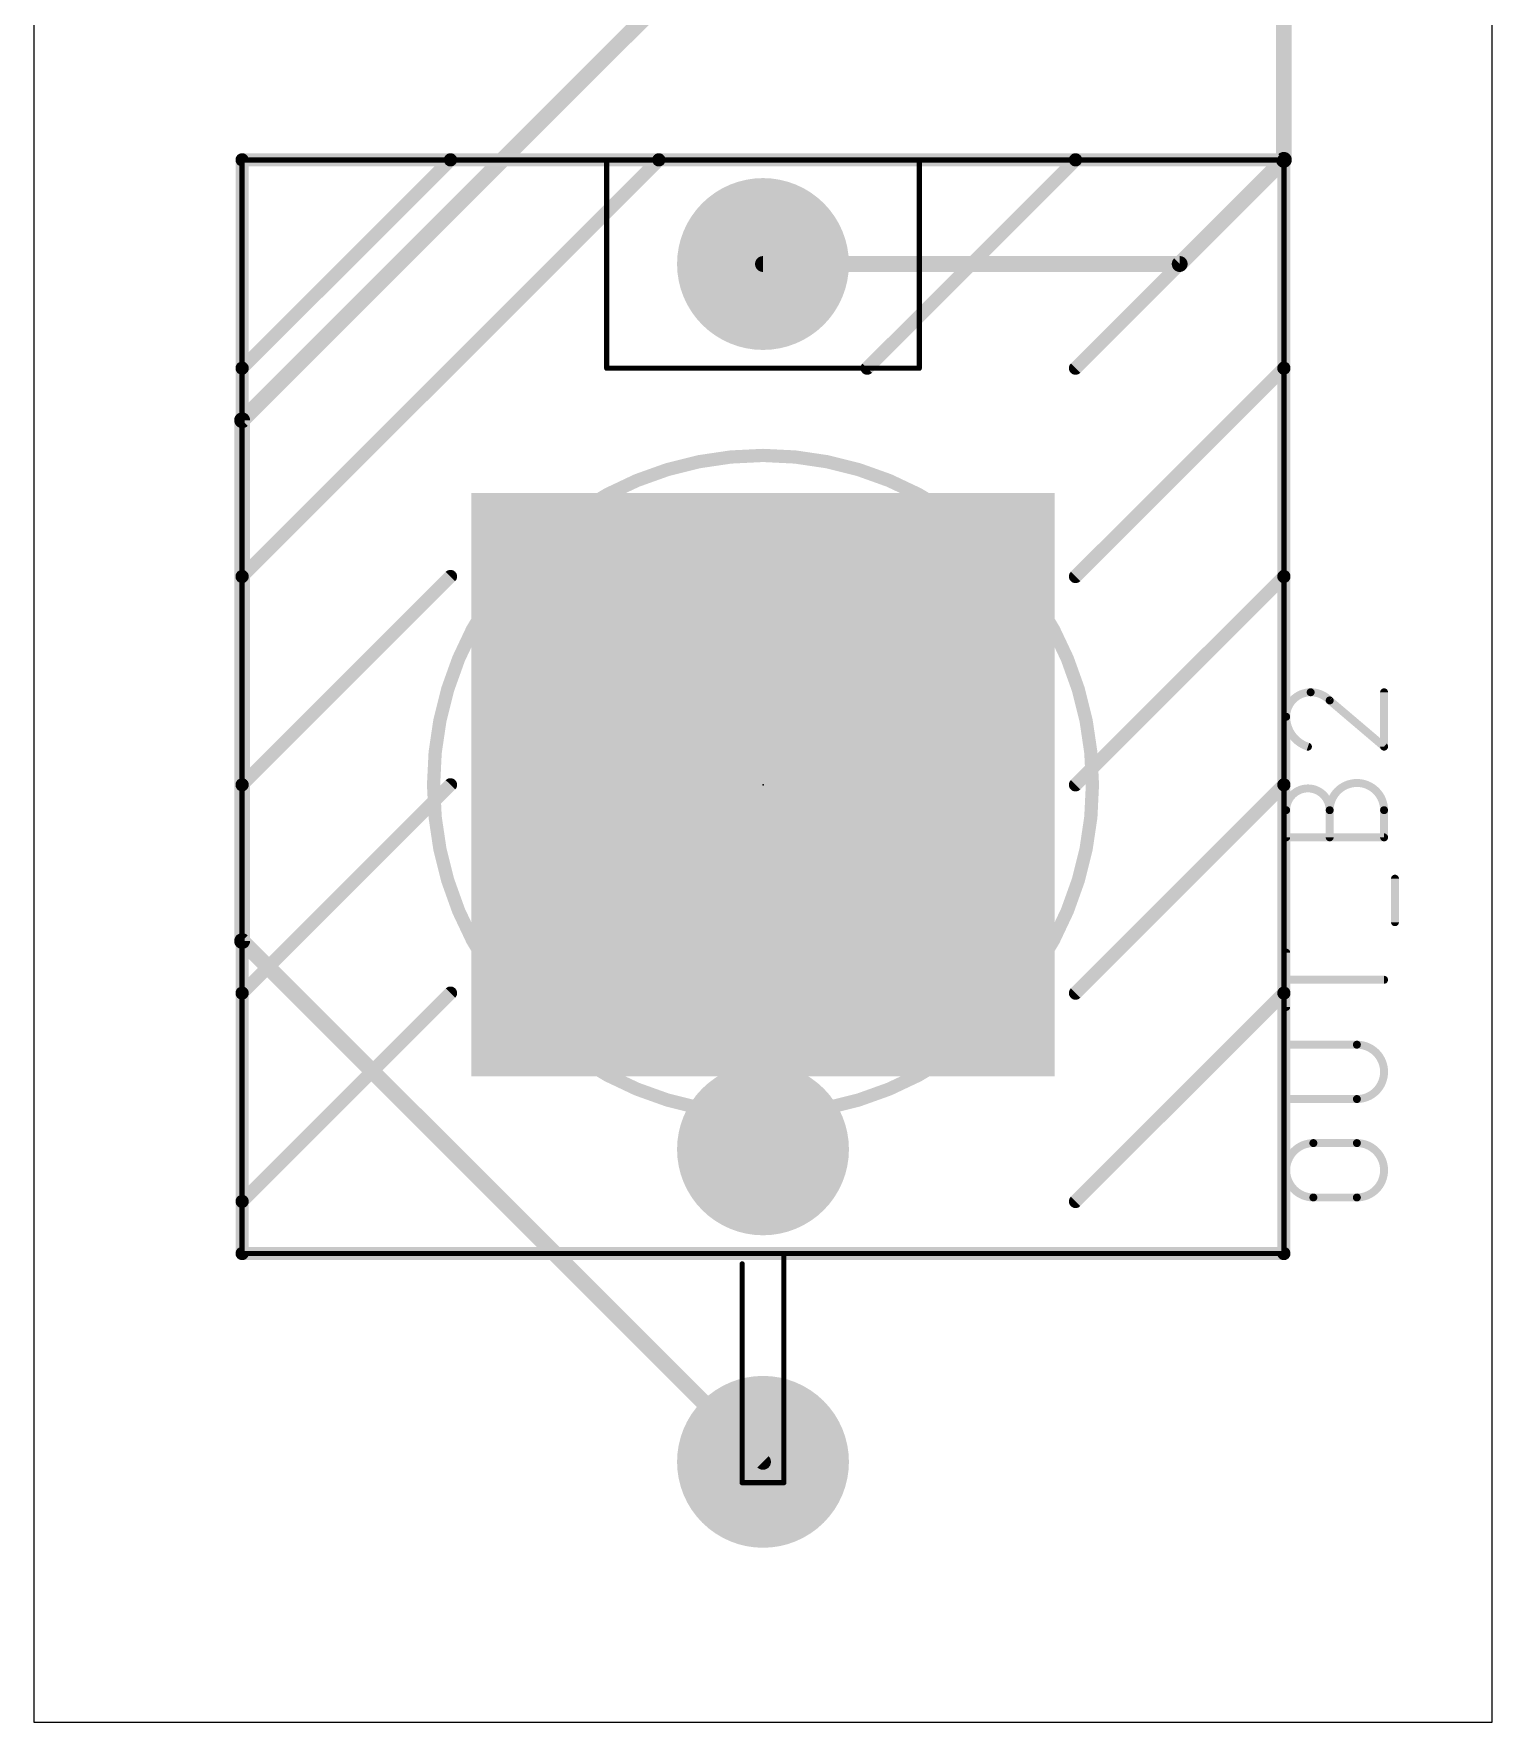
# Model space of a CAD drawing. Extents: x 0 to 14, y 0 to 99.
# Drawn here: x 0 to 14, y 0 to 16.21 of the extents above; entities that cross this region are included whole.
import ezdxf

# ---------------------------------------------------------------- set-up
doc = ezdxf.new("R2010")
doc.units = 0
for name, color, linetype in [('1', 12, 'CONTINUOUS'), ('16', 132, 'CONTINUOUS'), ('17', 110, 'CONTINUOUS'), ('20', 31, 'CONTINUOUS'), ('21', 253, 'CONTINUOUS'), ('23', 53, 'CONTINUOUS'), ('41', 12, 'CONTINUOUS'), ('51', 253, 'CONTINUOUS')]:
    doc.layers.add(name, color=color, linetype=linetype)

# ---------------------------------------------------------------- blocks, each defined once
blk = doc.blocks.new('RECT')
blk.add_solid([(-0.5, -0.5), (0.5, -0.5), (-0.5, 0.5), (0.5, 0.5)])
blk = doc.blocks.new('ROUNDP')
at = {"const_width": 0.5}
blk.add_lwpolyline([(0, -0.25, 1), (0, 0.25, 1), (0, -0.25)], format="xyb", dxfattribs=at)

msp = doc.modelspace()

# ---------------------------------------------------------------- linework, layer by layer
at = {"layer": '1', "const_width": 0.1524}
for points in [[(12, 15), (12, 28)], [(11, 14), (12, 15)], [(7, 14), (11, 14)]]:
    msp.add_lwpolyline(points, dxfattribs=at)
at = {"layer": '1', "const_width": 0.0762}
for points in [[(12.0269, 14.9731, 1), (11.9731, 15.0269)], [(11.9619, 15, 1), (12.0381, 15)], [(7, 14.0381, 1), (7, 13.9619)], [(10.9731, 14.0269, 1), (11.0269, 13.9731)], [(11, 13.9619, 1), (11, 14.0381)]]:
    msp.add_lwpolyline(points, format="xyb", dxfattribs=at)
at = {"layer": '16', "const_width": 0.1524}
for points in [[(7, 17.5), (2, 12.5)], [(2, 12.5), (2, 7.5)], [(2, 7.5), (7, 2.5)]]:
    msp.add_lwpolyline(points, dxfattribs=at)
at = {"layer": '16', "const_width": 0.0762}
for points in [[(2.0381, 12.5, 1), (1.9619, 12.5)], [(1.9731, 12.5269, 1), (2.0269, 12.4731)], [(1.9619, 7.5, 1), (2.0381, 7.5)], [(2.0269, 7.5269, 1), (1.9731, 7.4731)], [(6.9731, 2.4731, 1), (7.0269, 2.5269)]]:
    msp.add_lwpolyline(points, format="xyb", dxfattribs=at)
at = {"layer": '20'}
for p, q in [((0, 99), (0, 0)), ((14, 0), (14, 99)), ((0, 0), (14, 0))]:
    msp.add_line(p, q, dxfattribs=at)
at = {"layer": '21'}
for points, const_width in [([(2, 15.0318, 1), (2, 14.9682)], 0.0635), ([(2.0318, 15, 1), (1.9683, 15)], 0.0635), ([(4, 15.0318, 1), (4, 14.9682)], 0.0635), ([(4.0225, 14.9775, 1), (3.9775, 15.0225)], 0.0635), ([(4, 14.9682, 1), (4, 15.0318)], 0.0635), ([(6, 15.0318, 1), (6, 14.9682)], 0.0635), ([(6.0225, 14.9775, 1), (5.9775, 15.0225)], 0.0635), ([(6, 14.9682, 1), (6, 15.0318)], 0.0635), ([(10, 15.0318, 1), (10, 14.9682)], 0.0635), ([(10.0225, 14.9775, 1), (9.9775, 15.0225)], 0.0635), ([(10, 14.9682, 1), (10, 15.0318)], 0.0635), ([(12.0318, 15, 1), (11.9682, 15)], 0.0635), ([(12.0225, 14.9775, 1), (11.9775, 15.0225)], 0.0635), ([(12, 14.9682, 1), (12, 15.0318)], 0.0635), ([(1.9775, 13.0225, 1), (2.0225, 12.9775)], 0.0635), ([(2.0318, 13, 1), (1.9683, 13)], 0.0635), ([(1.9683, 13, 1), (2.0318, 13)], 0.0635), ([(7.9775, 13.0225, 1), (8.0225, 12.9775)], 0.0635), ([(9.9775, 13.0225, 1), (10.0225, 12.9775)], 0.0635), ([(12.0318, 13, 1), (11.9682, 13)], 0.0635), ([(11.9682, 13, 1), (12.0318, 13)], 0.0635), ([(12.0225, 12.9775, 1), (11.9775, 13.0225)], 0.0635), ([(7, 6.3093, 1), (7, 11.6907, 1), (7, 6.3093)], 0.127), ([(1.9775, 11.0225, 1), (2.0225, 10.9775)], 0.0635), ([(2.0318, 11, 1), (1.9683, 11)], 0.0635), ([(1.9683, 11, 1), (2.0318, 11)], 0.0635), ([(4.0225, 10.9775, 1), (3.9775, 11.0225)], 0.0635), ([(9.9775, 11.0225, 1), (10.0225, 10.9775)], 0.0635), ([(12.0318, 11, 1), (11.9682, 11)], 0.0635), ([(11.9682, 11, 1), (12.0318, 11)], 0.0635), ([(12.0225, 10.9775, 1), (11.9775, 11.0225)], 0.0635), ([(12.2571, 9.8884, 0.4142), (12.0221, 9.6534)], 0.0762), ([(12.257, 9.9074, 1), (12.2571, 9.8693)], 0.0381), ([(12.4398, 9.81, 0.2053), (12.2571, 9.8884)], 0.0762), ([(12.2571, 9.8693, 1), (12.2571, 9.9074)], 0.0381), ([(12.9809, 9.8884, 1), (12.9428, 9.8884)], 0.0381), ([(12.4521, 9.8246, 1), (12.4275, 9.7955)], 0.0381), ([(12.426, 9.7969, 1), (12.4536, 9.8232)], 0.0381), ([(12.0221, 9.6534, 0.3252), (12.2309, 9.3662)], 0.0762), ([(12.0411, 9.6534, 1), (12.0031, 9.6534)], 0.0381), ([(12.003, 9.6534, 1), (12.0412, 9.6534)], 0.0381), ([(12.2251, 9.3481, 1), (12.2368, 9.3844)], 0.0381), ([(12.9428, 9.3662, 1), (12.9809, 9.3662)], 0.0381), ([(12.9496, 9.3517, 1), (12.9742, 9.3808)], 0.0381), ([(1.9775, 9.0225, 1), (2.0225, 8.9775)], 0.0635), ([(2.0318, 9, 1), (1.9683, 9)], 0.0635), ([(1.9683, 9, 1), (2.0318, 9)], 0.0635), ([(4.0225, 8.9775, 1), (3.9775, 9.0225)], 0.0635), ([(9.9775, 9.0225, 1), (10.0225, 8.9775)], 0.0635), ([(12.0318, 9, 1), (11.9682, 9)], 0.0635), ([(11.9682, 9, 1), (12.0318, 9)], 0.0635), ([(12.0225, 8.9775, 1), (11.9775, 9.0225)], 0.0635), ([(12.4398, 8.7565, 1), (12.0221, 8.7565)], 0.0762), ([(12.9619, 8.7565, 1), (12.4398, 8.7565)], 0.0762), ([(12.0412, 8.7565, 1), (12.003, 8.7565)], 0.0381), ([(12.003, 8.7565, 1), (12.0412, 8.7565)], 0.0381), ([(12.4588, 8.7565, 1), (12.4207, 8.7565)], 0.0381), ([(12.4207, 8.7565, 1), (12.4588, 8.7565)], 0.0381), ([(12.4207, 8.7565, 1), (12.4588, 8.7565)], 0.0381), ([(12.9809, 8.7565, 1), (12.9428, 8.7565)], 0.0381), ([(12.9428, 8.7565, 1), (12.9809, 8.7565)], 0.0381), ([(12.0221, 8.5145, 1), (12.0221, 8.4764)], 0.0381), ([(12.003, 8.4954, 1), (12.0412, 8.4954)], 0.0381), ([(12.4207, 8.4954, 1), (12.4588, 8.4954)], 0.0381), ([(12.9428, 8.4954, 1), (12.9809, 8.4954)], 0.0381), ([(12.9619, 8.4764, 1), (12.9619, 8.5145)], 0.0381), ([(13.0854, 8.0988, 1), (13.0473, 8.0988)], 0.0381), ([(13.0473, 7.6811, 1), (13.0854, 7.6811)], 0.0381), ([(12.0412, 7.389, 1), (12.003, 7.389)], 0.0381), ([(12.0221, 7.147, 1), (12.0221, 7.1089)], 0.0381), ([(12.9619, 7.1089, 1), (12.9619, 7.147)], 0.0381), ([(1.9775, 7.0225, 1), (2.0225, 6.9775)], 0.0635), ([(2.0318, 7, 1), (1.9683, 7)], 0.0635), ([(1.9683, 7, 1), (2.0318, 7)], 0.0635), ([(4.0225, 6.9775, 1), (3.9775, 7.0225)], 0.0635), ([(9.9775, 7.0225, 1), (10.0225, 6.9775)], 0.0635), ([(12.0318, 7, 1), (11.9682, 7)], 0.0635), ([(11.9682, 7, 1), (12.0318, 7)], 0.0635), ([(12.0225, 6.9775, 1), (11.9775, 7.0225)], 0.0635), ([(12.003, 6.8669, 1), (12.0412, 6.8669)], 0.0381), ([(12.0221, 6.5241, 1), (12.0221, 6.486)], 0.0381), ([(12.7008, 5.983, 1), (12.7008, 6.5051)], 0.0762), ([(12.7008, 6.5241, 1), (12.7008, 6.486)], 0.0381), ([(12.7008, 6.486, 1), (12.7008, 6.5241)], 0.0381), ([(12.0221, 6.002, 1), (12.0221, 5.9639)], 0.0381), ([(12.7008, 6.002, 1), (12.7008, 5.9639)], 0.0381), ([(12.7008, 5.9639, 1), (12.7008, 6.002)], 0.0381), ([(12.2832, 5.5602, 1), (12.2832, 5.0381)], 0.0762), ([(12.2832, 5.5793, 1), (12.2832, 5.5412)], 0.0381), ([(12.2832, 5.5412, 1), (12.2832, 5.5793)], 0.0381), ([(12.7008, 5.0381, 1), (12.7008, 5.5602)], 0.0762), ([(12.7008, 5.5793, 1), (12.7008, 5.5412)], 0.0381), ([(12.7008, 5.5412, 1), (12.7008, 5.5793)], 0.0381), ([(1.9775, 5.0225, 1), (2.0225, 4.9775)], 0.0635), ([(2.0318, 5, 1), (1.9683, 5)], 0.0635), ([(1.9683, 5, 1), (2.0318, 5)], 0.0635), ([(9.9775, 5.0225, 1), (10.0225, 4.9775)], 0.0635), ([(12.2832, 5.0572, 1), (12.2832, 5.0191)], 0.0381), ([(12.2832, 5.0191, 1), (12.2832, 5.0572)], 0.0381), ([(12.7008, 5.0571, 1), (12.7008, 5.019)], 0.0381), ([(12.7008, 5.0191, 1), (12.7008, 5.0572)], 0.0381), ([(2, 4.5317, 1), (2, 4.4683)], 0.0635), ([(12, 4.4683, 1), (12, 4.5317)], 0.0635), ([(1.9683, 4.5, 1), (2.0318, 4.5)], 0.0635), ([(11.9682, 4.5, 1), (12.0318, 4.5)], 0.0635)]:
    msp.add_lwpolyline(points, format="xyb", dxfattribs=dict(at, const_width=const_width))
for points, const_width in [([(2, 13), (2, 15)], 0.127), ([(2, 15), (4, 15)], 0.127), ([(2, 13), (4, 15)], 0.127), ([(6, 15), (2, 11)], 0.127), ([(4, 15), (6, 15)], 0.127), ([(6, 15), (10, 15)], 0.127), ([(10, 15), (8, 13)], 0.127), ([(10, 15), (12, 15)], 0.127), ([(10, 13), (12, 15)], 0.127), ([(12, 15), (12, 13)], 0.127), ([(2, 11), (2, 13)], 0.127), ([(10, 11), (12, 13)], 0.127), ([(12, 13), (12, 11)], 0.127), ([(2, 9), (2, 11)], 0.127), ([(4, 11), (2, 9)], 0.127), ([(10, 9), (12, 11)], 0.127), ([(12, 11), (12, 9)], 0.127), ([(12.9619, 9.3662), (12.9619, 9.8884)], 0.0762), ([(12.4398, 9.81), (12.9619, 9.3662)], 0.0762), ([(2, 7), (2, 9)], 0.127), ([(4, 9), (2, 7)], 0.127), ([(10, 7), (12, 9)], 0.127), ([(12, 9), (12, 7)], 0.127), ([(12.0221, 8.4954), (12.0221, 8.7565)], 0.0762), ([(12.4398, 8.4954), (12.4398, 8.7565)], 0.0762), ([(12.9619, 8.7565), (12.9619, 8.4954)], 0.0762), ([(12.9619, 8.4954), (12.0221, 8.4954)], 0.0762), ([(13.0663, 7.6811), (13.0663, 8.0988)], 0.0762), ([(12.0221, 6.8669), (12.0221, 7.389)], 0.0762), ([(12.9619, 7.128), (12.0221, 7.128)], 0.0762), ([(2, 5), (2, 7)], 0.127), ([(4, 7), (2, 5)], 0.127), ([(10, 5), (12, 7)], 0.127), ([(12, 7), (12, 4.5)], 0.127), ([(12.7008, 6.5051), (12.0221, 6.5051)], 0.0762), ([(12.0221, 5.983), (12.7008, 5.983)], 0.0762), ([(12.2832, 5.5602), (12.7008, 5.5602)], 0.0762), ([(2, 4.5), (2, 5)], 0.127), ([(12.7008, 5.0381), (12.2832, 5.0381)], 0.0762), ([(12, 4.5), (2, 4.5)], 0.127)]:
    msp.add_lwpolyline(points, dxfattribs=dict(at, const_width=const_width))
at = {"layer": '23'}
msp.add_point((7, 9), dxfattribs=at)
at = {"layer": '51', "const_width": 0.0508}
for points in [[(2, 15), (5.5, 15)], [(2, 15), (2, 4.5)], [(5.5, 15), (8.5, 15)], [(5.5, 15), (5.5, 13)], [(8.5, 15), (12, 15)], [(8.5, 13), (8.5, 15)], [(12, 4.5), (12, 15)], [(5.5, 13), (8.5, 13)], [(2, 4.5), (7.2, 4.5)], [(6.8, 4.4), (6.8, 2.3)], [(7.2, 4.5), (12, 4.5)], [(7.2, 2.3), (7.2, 4.5)], [(6.8, 2.3), (7.2, 2.3)]]:
    msp.add_lwpolyline(points, dxfattribs=at)
at = {"layer": '51'}
for points, const_width in [([(2, 15.0127, 1), (2, 14.9873)], 0.0254), ([(2.0127, 15, 1), (1.9873, 15)], 0.0254), ([(5.5, 15.0127, 1), (5.5, 14.9873)], 0.0254), ([(5.5127, 15, 1), (5.4873, 15)], 0.0254), ([(5.5, 14.9873, 1), (5.5, 15.0127)], 0.0254), ([(8.5, 15.0127, 1), (8.5, 14.9873)], 0.0254), ([(8.5127, 15, 1), (8.4873, 15)], 0.0254), ([(8.5, 14.9873, 1), (8.5, 15.0127)], 0.0254), ([(12.0127, 15, 1), (11.9873, 15)], 0.0254), ([(12, 14.9873, 1), (12, 15.0127)], 0.0254), ([(5.5, 13.0127, 1), (5.5, 12.9873)], 0.0254), ([(5.4873, 13, 1), (5.5127, 13)], 0.0254), ([(8.4873, 13, 1), (8.5127, 13)], 0.0254), ([(8.5, 12.9873, 1), (8.5, 13.0127)], 0.0254), ([(7, 5.8377, 1), (7, 12.1623, 1), (7, 5.8377)], 0.127), ([(2, 4.5127, 1), (2, 4.4873)], 0.0254), ([(1.9873, 4.5, 1), (2.0127, 4.5)], 0.0254), ([(6.8127, 4.4, 1), (6.7873, 4.4)], 0.0254), ([(7.2, 4.5127, 1), (7.2, 4.4873)], 0.0254), ([(7.2127, 4.5, 1), (7.1873, 4.5)], 0.0254), ([(7.2, 4.4873, 1), (7.2, 4.5127)], 0.0254), ([(11.9873, 4.5, 1), (12.0127, 4.5)], 0.0254), ([(12, 4.4873, 1), (12, 4.5127)], 0.0254), ([(6.8, 2.3127, 1), (6.8, 2.2873)], 0.0254), ([(6.7873, 2.3, 1), (6.8127, 2.3)], 0.0254), ([(7.1873, 2.3, 1), (7.2127, 2.3)], 0.0254), ([(7.2, 2.2873, 1), (7.2, 2.3127)], 0.0254)]:
    msp.add_lwpolyline(points, format="xyb", dxfattribs=dict(at, const_width=const_width))

# ---------------------------------------------------------------- block references
at = {"layer": '17', "xscale": 1.65, "yscale": 1.65}
for p in [(7, 14), (7, 14), (7, 5.5), (7, 5.5), (7, 2.5), (7, 2.5)]:
    msp.add_blockref('ROUNDP', p, dxfattribs=at)
at = {"layer": '41', "xscale": 5.6, "yscale": 5.6}
msp.add_blockref('RECT', (7, 9), dxfattribs=at)

doc.saveas('drawing.dxf')
